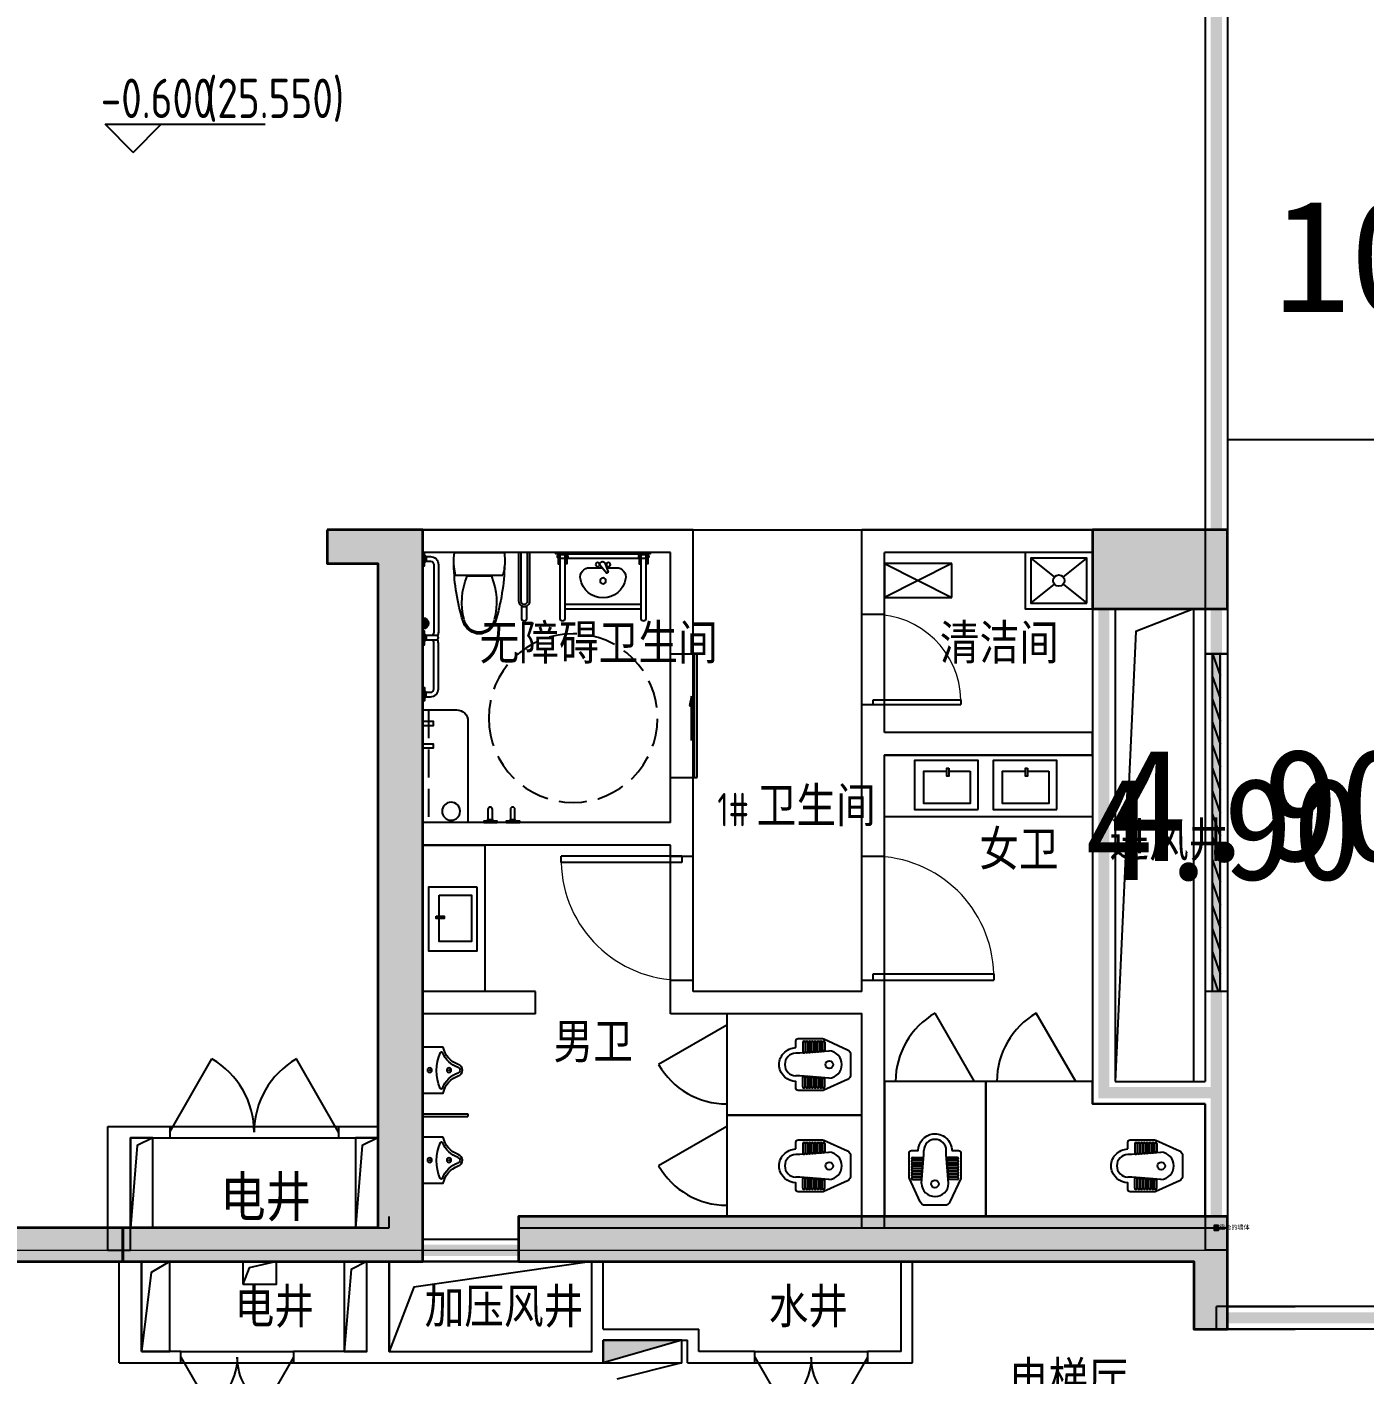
# Model space of a CAD drawing. Extents: x 513700 to 513844, y -232466 to -232398.
# Drawn here: x 513803 to 513814.88, y -232430.69 to -232418.73 of the extents above; entities that cross this region are included whole.
import ezdxf

# ---------------------------------------------------------------- set-up
doc = ezdxf.new("R2010")
doc.units = 0
doc.header["$LTSCALE"] = 1000
doc.linetypes.add('CACHE2', pattern=[0.1875, 0.125, -0.0625])
doc.linetypes.add('DASH', pattern=[0.35, 0.25, -0.1])
doc.layers.get('0').update_dxf_attribs({"color": 252})
for name, color, linetype in [('$0$A-HOLE-E', 252, 'Continuous'), ('$面积结果', 7, 'Continuous'), ('2#HXT-1F$0$A-ANNO-100-SYMB', 252, 'Continuous'), ('2#HXT-1F$0$A-ANNO-100-TXT', 252, 'Continuous'), ('2#HXT-1F$0$A-DOOR', 253, 'Continuous'), ('2#HXT-1F$0$A-FIRE-DOOR', 252, 'Continuous'), ('2#HXT-1F$0$A-HOLE-E', 253, 'Continuous'), ('2#HXT-1F$0$A-PATT-COLU', 253, 'Continuous'), ('2#HXT-1F$0$A-STAIR', 253, 'Continuous'), ('2#HXT-1F$0$A-STR-CONC-B', 253, 'Continuous'), ('2#HXT-1F$0$A-STR-CONC-C', 253, 'Continuous'), ('2#HXT-1F$0$A-WALL-S', 253, 'Continuous'), ('2#HXT-1F$0$A-WINDOW', 253, 'Continuous'), ('2#HXT-1F$0$AA-DOOR_FIRE_TEXT', 253, 'Continuous'), ('A-ANNO-100-DIM-E', 253, 'Continuous'), ('A-ANNO-100-TXT', 252, 'Continuous'), ('A-ANNO-20-TXT', 252, 'Continuous'), ('A-DOOR', 252, 'Continuous'), ('A-FIRE-DOOR', 252, 'Continuous'), ('A-HOLE-E', 253, 'Continuous'), ('A-HOLE-H', 252, 'CACHE2'), ('A-PATT-COLU', 253, 'Continuous'), ('A-STR-CONC-B', 252, 'Continuous'), ('A-STR-CONC-C', 253, 'Continuous'), ('A-TECH-SANT', 253, 'Continuous'), ('A-WALL-S', 252, 'Continuous'), ('A-WINDOW', 253, 'Continuous'), ('AA-STAIR', 252, 'Continuous'), ('HOLE-FLOOR', 252, 'Continuous'), ('LVTRY', 253, 'Continuous'), ('PROMPT', 252, 'Continuous'), ('PUB_HATCH', 252, 'Continuous'), ('洁具', 253, 'Continuous'), ('降板', 253, 'Continuous')]:
    doc.layers.add(name, color=color, linetype=linetype)
for name, color, linetype, lineweight in [('S-COLU', 252, 'Continuous', 35), ('S-COLU-HATC', 252, 'Continuous', 25), ('S-WALL', 252, 'Continuous', 35), ('S-WALL-HATC', 252, 'Continuous', 25), ('面积-不计容-地下室-1', 4, 'Continuous', 0), ('面积-计容-住宅-1', 1, 'Continuous', 0), ('面积-计容-餐饮便利店-1', 3, 'Continuous', 0)]:
    doc.layers.add(name, color=color, linetype=linetype, lineweight=lineweight)
doc.styles.add('2#HXT-1F$0$STANDARD', font='GBENOR', dxfattribs={"bigfont": 'GBCBIG'})
doc.styles.add('_TCH_SPACE', font='TSSDENG.shx', dxfattribs={"width": 0.8, "height": 5, "bigfont": 'hztxt.shx'})
doc.styles.add('dw', font='simhei.ttf')
doc.styles.add('TYDG_02', font='TSSDENG.shx', dxfattribs={"width": 0.8, "bigfont": 'hztxt.shx'})

# ---------------------------------------------------------------- blocks, each defined once
blk = doc.blocks.new('2新72A$C0EC5048D')
at = {"layer": 'S-COLU-HATC'}
blk.add_hatch(color=256, dxfattribs=at).paths.add_polyline_path([(-9100, 17500), (-10300, 17500), (-10300, 16800), (-9100, 16800)])
at = {"layer": 'S-WALL-HATC'}
for points in [[(-17100, 17500), (-17100, 17200), (-16650, 17200), (-16650, 11300), (-18918, 11300), (-18918, 11000), (-16250, 11000), (-16250, 17500), (-16989, 17500)], [(-9300, 10400), (-9100, 10400), (-9100, 11400), (-15400, 11400), (-15400, 11000), (-9400, 11000), (-9400, 10400)], [(-18918, 11000), (-18918, 11300), (-24300, 11300), (-24300, 11000), (-22500, 11000), (-22500, 10500), (-22200, 10500), (-22200, 11000), (-19900, 11000)]]:
    blk.add_hatch(color=256, dxfattribs=at).paths.add_polyline_path(points)
at = {"layer": 'S-COLU', "elevation": 0}
blk.add_lwpolyline([(-9100, 17500), (-10300, 17500), (-10300, 16800), (-9100, 16800)], close=True, dxfattribs=at)
at = {"layer": 'S-WALL', "elevation": 0}
for points in [[(-17100, 17500), (-17100, 17200), (-16650, 17200), (-16650, 11300), (-18918, 11300), (-18918, 11000), (-16250, 11000), (-16250, 17500), (-16989, 17500)], [(-9300, 10400), (-9100, 10400), (-9100, 11400), (-15400, 11400), (-15400, 11000), (-9400, 11000), (-9400, 10400)], [(-18918, 11000), (-18918, 11300), (-24300, 11300), (-24300, 11000), (-22500, 11000), (-22500, 10500), (-22200, 10500), (-22200, 11000), (-19900, 11000)]]:
    blk.add_lwpolyline(points, close=True, dxfattribs=at)
blk = doc.blocks.new('2新282#HXT-1F$0$$TWTSYS$00000508')
for p, q in [((-0.5, 0.5), (0.324, 1.224)), ((-0.5, 0.5), (-0.5, -0.5)), ((-0.5, -0.5), (0.5, 0.5)), ((0.5, 0.5), (-0.5, 0.5)), ((0.5, -0.5), (0.5, 0.5)), ((-0.5, -0.5), (0.5, -0.5))]:
    blk.add_line(p, q)
blk.add_solid([(0.5, -0.5), (0.5, 0.5), (-0.5, -0.5)])
blk = doc.blocks.new('2新292#HXT-1F$0$$WINLIB2D$00000039')
at = {"color": 0}
for points in [[(-0.5, 0.5), (-0.5, -0.5)], [(0.5, 0.5), (-0.5, 0.5)], [(0.5, -0.5), (0.5, 0.5)], [(-0.5, 0.167), (0.5, 0.167)], [(-0.452, -0.167), (-0.5, 0.084)], [(-0.384, -0.167), (-0.448, 0.167)], [(-0.316, -0.167), (-0.38, 0.167)], [(-0.248, -0.167), (-0.312, 0.167)], [(-0.18, -0.167), (-0.244, 0.167)], [(-0.112, -0.167), (-0.176, 0.167)], [(-0.044, -0.167), (-0.108, 0.167)], [(0.024, -0.167), (-0.04, 0.167)], [(0.092, -0.167), (0.028, 0.167)], [(0.16, -0.167), (0.096, 0.167)], [(0.228, -0.167), (0.164, 0.167)], [(0.296, -0.167), (0.232, 0.167)], [(0.364, -0.167), (0.3, 0.167)], [(0.432, -0.167), (0.368, 0.167)], [(0.5, -0.167), (0.436, 0.167)], [(-0.5, -0.167), (0.5, -0.167)], [(0.5, -0.5), (-0.5, -0.5)]]:
    blk.add_lwpolyline(points, dxfattribs=at)
blk = doc.blocks.new('2新154_FZH')
blk.add_lwpolyline([(-0.5, -0.5), (0.5, -0.5), (0.5, 0.5), (-0.5, 0.5)], close=True)
at = {"layer": 'PUB_HATCH'}
blk.add_solid([(-0.5, -0.5), (0.5, -0.5), (-0.5, 0.5), (0.5, 0.5)], dxfattribs=at)
blk = doc.blocks.new('2新252#HXT-1F$0$$DORLIB2D$00000127')
at = {"color": 0}
for points in [[(-0.533, 0.795), (-0.533, 0.69)], [(-0.033, 0.795), (-0.533, 0.795)], [(-0.033, 0.795), (-0.033, 0.69)], [(0.533, 0.795), (0.033, 0.795)], [(0.033, 0.795), (0.033, 0.69)], [(0.533, 0.795), (0.533, 0.69)], [(-0.033, 0.69), (-0.533, 0.69)], [(0.533, 0.69), (0.033, 0.69)], [(0.5, 0.5), (-0.5, 0.5)]]:
    blk.add_lwpolyline(points, dxfattribs=at)
blk = doc.blocks.new('2新262#HXT-1F$0$$DorLib2D$00000001')
for p, q in [((0.45, 0.975), (0.5, 0.975)), ((0.45, 0), (0.45, 0.975)), ((0.5, 0), (0.5, 0.975)), ((0.5, 0), (0.45, 0))]:
    blk.add_line(p, q)
at = {"lineweight": 13}
blk.add_arc((0.475, 0), 0.975, 91.4693, 180, dxfattribs=at)
blk = doc.blocks.new('2新272#HXT-1F$0$$DorLib2D$00000231')
at = {"color": 0}
for p, q in [((-0.5, 0), (-0.25, 0.433)), ((0.5, 0), (0.25, 0.433))]:
    blk.add_line(p, q, dxfattribs=at)
for centre, start, end in [((-0.5, 0), 0, 60), ((0.5, 0), 120, 180)]:
    blk.add_arc(centre, 0.5, start, end, dxfattribs=at)
blk = doc.blocks.new('2新242#HXT-1F')
at = {"layer": '2#HXT-1F$0$A-PATT-COLU'}
for points in [[(-52312, -20598), (-52012, -20898), (-52012, -20498), (-52312, -20498)], [(-59162, -20898), (-58262, -20898), (-58112, -20798), (-58112, -20598), (-59162, -20598)], [(-58112, -20798), (-57962, -20898), (-54612, -20898), (-54612, -20598), (-58112, -20598)], [(-54612, -20598), (-54612, -20898), (-52412, -20898), (-52412, -20598)], [(-52412, -20598), (-52412, -20898), (-52012, -20898), (-52312, -20598)], [(-51162, -20898), (-50412, -20898), (-50412, -20598), (-51162, -20598)], [(-50412, -20598), (-50412, -20898), (-47662, -20898), (-47662, -20598)], [(-47662, -20598), (-47662, -20898), (-45162, -20898), (-44862, -20598)], [(-45162, -21398), (-44862, -21398), (-44862, -20598), (-45162, -20898)], [(-57962, -21398), (-57962, -20898), (-58112, -20798), (-58262, -20898), (-58262, -21398)], [(-44862, -21498), (-44862, -21398), (-45162, -21398), (-45162, -21498)], [(-58262, -23198), (-57962, -23198), (-57962, -23098), (-58262, -23098)], [(-55862, -23098), (-55662, -23298), (-55562, -23298), (-55562, -23098)], [(-55862, -24598), (-55662, -24598), (-55662, -23298), (-55862, -23098)], [(-54462, -23298), (-54362, -23298), (-54362, -23098), (-54462, -23098)], [(-54362, -23098), (-54362, -23298), (-49962, -23298), (-49962, -23098)], [(-49962, -23098), (-49962, -23298), (-49562, -23298), (-49562, -23098)], [(-48462, -23298), (-48362, -23298), (-48162, -23098), (-48462, -23098)], [(-48362, -23498), (-48162, -23498), (-48162, -23098), (-48362, -23298)], [(-45062, -23498), (-44812, -23498), (-44812, -23098), (-45062, -23098)], [(-58262, -24498), (-57962, -24498), (-57962, -23198), (-58262, -23198)], [(-48362, -24598), (-48162, -24598), (-48162, -23498), (-48362, -23498)], [(-45062, -25798), (-44812, -25998), (-44812, -23498), (-45062, -23498)], [(-58262, -25498), (-57962, -25498), (-57962, -24498), (-58262, -24498)], [(-55795, -25598), (-55662, -25598), (-55662, -24598), (-55862, -24598), (-55862, -25498)], [(-48362, -24598), (-48362, -25023), (-48162, -25023), (-48162, -24598)], [(-48162, -25798), (-48162, -25423), (-48362, -25423), (-48362, -25998)], [(-57762, -25498), (-57762, -25698), (-55862, -25698), (-55795, -25598), (-55862, -25498)], [(-55662, -25998), (-55662, -25598), (-55795, -25598), (-55862, -25698), (-55862, -25998)], [(-54462, -25998), (-54362, -25998), (-54362, -25798), (-54462, -25798)], [(-54362, -25798), (-54362, -25998), (-49562, -25998), (-49562, -25798)], [(-48162, -25798), (-48362, -25998), (-47362, -25998), (-47362, -25798)], [(-47362, -25798), (-47362, -25998), (-44812, -25998), (-45062, -25798)]]:
    blk.add_hatch(color=256, dxfattribs=at).paths.add_polyline_path(points)
at = {"layer": '2#HXT-1F$0$A-ANNO-100-SYMB'}
for points in [[(-53832, -23898, 0, 0, 0), (-51882, -23898, 0, 80, 0), (-52182, -23898, 0, 0, 0)], [(-54352, -25198, 0, 0, 0), (-52142, -25198, 0, 80, 0), (-52442, -25198, 0, 0, 0)], [(-49932, -25198, 0, 0, 0), (-51882, -25198, 0, 80, 0), (-51582, -25198, 0, 0, 0)]]:
    blk.add_lwpolyline(points, format="xyseb", dxfattribs=at)
at = {"layer": '2#HXT-1F$0$A-FIRE-DOOR'}
for p, q in [((-54162, -21698), (-53162, -21698)), ((-49062, -21698), (-48062, -21698)), ((-54162, -21798), (-53162, -21798)), ((-49062, -21798), (-48062, -21798))]:
    blk.add_line(p, q, dxfattribs=at)
at = {"layer": '2#HXT-1F$0$A-HOLE-E'}
for points in [[(-54512, -21698), (-54262, -21698), (-54262, -20898), (-54512, -20898)], [(-53612, -21098), (-53312, -21098), (-53312, -20898), (-53612, -20898)], [(-52712, -21698), (-52512, -21698), (-52512, -20898), (-52712, -20898)], [(-50512, -20898), (-52312, -20898), (-52312, -21698), (-50512, -21698)], [(-47462, -23598), (-48162, -23598), (-48162, -24598), (-47462, -24598)], [(-47462, -24798), (-48162, -24798), (-48162, -25798), (-47462, -25798)]]:
    blk.add_lwpolyline(points, close=True, dxfattribs=at)
for points in [[(-54262, -20898), (-54427, -20995), (-54512, -21698)], [(-53312, -20898), (-53556, -20953), (-53612, -21098)], [(-52512, -20898), (-52651, -20968), (-52712, -21698)], [(-50512, -20898), (-52092, -21127), (-52312, -21698)], [(-47462, -23598), (-47984, -23789), (-48162, -24598)], [(-47462, -24798), (-47984, -24989), (-48162, -25798)]]:
    blk.add_lwpolyline(points, dxfattribs=at)
at = {"layer": '2#HXT-1F$0$A-STAIR'}
for p, q in [((-53702, -23298), (-52098, -23298)), ((-53702, -23298), (-53702, -24438)), ((-53442, -23298), (-53442, -24438)), ((-53182, -23298), (-53182, -24438)), ((-52922, -23298), (-52922, -24438)), ((-52662, -23298), (-52662, -24438)), ((-52402, -23298), (-52402, -24438)), ((-52142, -23298), (-52142, -24438)), ((-51797, -23820), (-52098, -23298)), ((-57712, -24973), (-57712, -23473)), ((-57712, -23473), (-56112, -23473)), ((-57712, -24973), (-56112, -23473)), ((-57712, -23473), (-56112, -24973)), ((-56112, -23473), (-56112, -24973)), ((-51882, -23673), (-51882, -24438)), ((-51847, -23993), (-51675, -23787)), ((-51675, -23787), (-51797, -23820)), ((-46962, -25273), (-46962, -23773)), ((-46962, -23773), (-45362, -23773)), ((-46962, -25273), (-45362, -23773)), ((-46962, -23773), (-45362, -25273)), ((-45362, -23773), (-45362, -25273)), ((-51717, -23958), (-51847, -23993)), ((-51406, -24498), (-51717, -23958)), ((-51622, -24123), (-51622, -24438)), ((-53702, -24438), (-53702, -24498)), ((-53702, -24438), (-51440, -24438)), ((-53702, -24438), (-53702, -24498)), ((-53702, -24498), (-51406, -24498)), ((-53702, -24498), (-51406, -24498)), ((-52416, -24598), (-54222, -24598)), ((-54222, -24658), (-54222, -24598)), ((-52416, -24598), (-54222, -24598)), ((-54222, -24658), (-54222, -24598)), ((-52097, -25151), (-52416, -24598)), ((-50062, -24598), (-52301, -24598)), ((-51997, -25124), (-52301, -24598)), ((-50062, -24598), (-52301, -24598)), ((-50062, -24658), (-50062, -24598)), ((-50062, -24658), (-50062, -24598)), ((-54222, -25798), (-54222, -24658)), ((-52382, -24658), (-54222, -24658)), ((-53962, -25798), (-53962, -24658)), ((-53702, -25798), (-53702, -24658)), ((-53442, -25798), (-53442, -24658)), ((-53182, -25798), (-53182, -24658)), ((-52922, -25798), (-52922, -24658)), ((-52662, -25798), (-52662, -24658)), ((-52402, -25798), (-52402, -24658)), ((-50062, -24658), (-52266, -24658)), ((-52142, -24873), (-52142, -24658)), ((-51882, -25323), (-51882, -24658)), ((-51622, -25773), (-51622, -24658)), ((-51362, -25798), (-51362, -24658)), ((-51102, -25798), (-51102, -24658)), ((-50842, -25798), (-50842, -24658)), ((-50582, -25798), (-50582, -24658)), ((-50322, -25798), (-50322, -24658)), ((-50062, -25798), (-50062, -24658)), ((-56112, -24973), (-57712, -24973)), ((-52142, -25798), (-52142, -25073)), ((-51917, -25102), (-52097, -25151)), ((-52089, -25308), (-51917, -25102)), ((-57437, -25323), (-57437, -25148)), ((-57437, -25148), (-56387, -25148)), ((-56387, -25148), (-56387, -25323)), ((-56387, -25323), (-57437, -25323)), ((-51917, -25262), (-52089, -25308)), ((-51723, -25798), (-52017, -25289)), ((-51608, -25798), (-51917, -25262)), ((-45362, -25273), (-46962, -25273)), ((-46712, -25623), (-46712, -25448)), ((-46712, -25448), (-45612, -25448)), ((-45612, -25448), (-45612, -25623)), ((-51882, -25798), (-51882, -25523)), ((-45612, -25623), (-46712, -25623)), ((-51723, -25798), (-54222, -25798)), ((-50062, -25798), (-51608, -25798))]:
    blk.add_line(p, q, dxfattribs=at)
at = {"layer": '2#HXT-1F$0$A-STR-CONC-B'}
for p, q in [((-52312, -20598), (-52312, -20498)), ((-52012, -20898), (-52012, -20498)), ((-59162, -20598), (-58112, -20598)), ((-59162, -20598), (-59162, -20898)), ((-58112, -20598), (-54612, -20598)), ((-54612, -20598), (-52412, -20598)), ((-52412, -20598), (-52312, -20598)), ((-51162, -20598), (-50412, -20598)), ((-51162, -20598), (-51162, -20898)), ((-50412, -20598), (-47662, -20598)), ((-47662, -20598), (-44862, -20598)), ((-44862, -21398), (-44862, -20598)), ((-59162, -20898), (-58262, -20898)), ((-58262, -21398), (-58262, -20898)), ((-57962, -21398), (-57962, -20898)), ((-57962, -20898), (-54612, -20898)), ((-54612, -20898), (-52412, -20898)), ((-52412, -20898), (-52012, -20898)), ((-51162, -20898), (-50412, -20898)), ((-50412, -20898), (-47662, -20898)), ((-47662, -20898), (-45162, -20898)), ((-45162, -21398), (-45162, -20898)), ((-58262, -21398), (-57962, -21398)), ((-45162, -21498), (-45162, -21398)), ((-44862, -21498), (-44862, -21398)), ((-45162, -21498), (-44862, -21498)), ((-58262, -23198), (-58262, -23098)), ((-58262, -23098), (-57962, -23098)), ((-57962, -23198), (-57962, -23098)), ((-55862, -23098), (-55562, -23098)), ((-55862, -24598), (-55862, -23098)), ((-55562, -23098), (-55562, -23298)), ((-54462, -23098), (-54362, -23098)), ((-54462, -23098), (-54462, -23298)), ((-54362, -23098), (-49962, -23098)), ((-49962, -23098), (-49562, -23098)), ((-49562, -23098), (-49562, -23298)), ((-48462, -23098), (-48162, -23098)), ((-48462, -23098), (-48462, -23298)), ((-48162, -23498), (-48162, -23098)), ((-45062, -23498), (-45062, -23098)), ((-45062, -23098), (-44812, -23098)), ((-44812, -23498), (-44812, -23098)), ((-58262, -24498), (-58262, -23198)), ((-57962, -24498), (-57962, -23198)), ((-55662, -23298), (-55562, -23298)), ((-55662, -24598), (-55662, -23298)), ((-54462, -23298), (-54362, -23298)), ((-54362, -23298), (-49962, -23298)), ((-49962, -23298), (-49562, -23298)), ((-48462, -23298), (-48362, -23298)), ((-48362, -23498), (-48362, -23298)), ((-48362, -24598), (-48362, -23498)), ((-48162, -24598), (-48162, -23498)), ((-45062, -25798), (-45062, -23498)), ((-44812, -25998), (-44812, -23498)), ((-58262, -25498), (-58262, -24498)), ((-57962, -25498), (-57962, -24498)), ((-55862, -25498), (-55862, -24598)), ((-55662, -25598), (-55662, -24598)), ((-48362, -24598), (-48362, -25023)), ((-48162, -25023), (-48162, -24598)), ((-48362, -25023), (-48162, -25023)), ((-48162, -25423), (-48362, -25423)), ((-48362, -25423), (-48362, -25998)), ((-48162, -25798), (-48162, -25423)), ((-57762, -25498), (-55862, -25498)), ((-55662, -25998), (-55662, -25598)), ((-57762, -25698), (-55862, -25698)), ((-55862, -25998), (-55862, -25698)), ((-54462, -25798), (-54362, -25798)), ((-54462, -25798), (-54462, -25998)), ((-54362, -25798), (-49562, -25798)), ((-49562, -25798), (-49562, -25998)), ((-48162, -25798), (-47362, -25798)), ((-47362, -25798), (-45062, -25798)), ((-55862, -25998), (-55662, -25998)), ((-54462, -25998), (-54362, -25998)), ((-54362, -25998), (-49562, -25998)), ((-48362, -25998), (-47362, -25998)), ((-47362, -25998), (-44812, -25998))]:
    blk.add_line(p, q, dxfattribs=at)
at = {"layer": '2#HXT-1F$0$A-WALL-S'}
for p, q in [((-52012, -20698), (-51162, -20698)), ((-54712, -21798), (-54712, -20898)), ((-54512, -21698), (-54512, -20898)), ((-52512, -21698), (-52512, -20898)), ((-52312, -21698), (-52312, -20898)), ((-52012, -20898), (-51162, -20898)), ((-50512, -21498), (-50512, -20898)), ((-50412, -21498), (-50412, -20898)), ((-47762, -21698), (-47762, -20898)), ((-47662, -21798), (-47662, -20898)), ((-44862, -21298), (-44262, -21298)), ((-50512, -21698), (-50512, -21498)), ((-50412, -21498), (-49562, -21498)), ((-49562, -21698), (-49562, -21498)), ((-44862, -21498), (-44262, -21498)), ((-50412, -21798), (-50412, -21598)), ((-50412, -21598), (-49662, -21598)), ((-49662, -21798), (-49662, -21598)), ((-54162, -21698), (-54512, -21698)), ((-54162, -21798), (-54162, -21698)), ((-52512, -21698), (-53162, -21698)), ((-53162, -21698), (-53162, -21798)), ((-52312, -21698), (-50512, -21698)), ((-49062, -21698), (-49562, -21698)), ((-49062, -21798), (-49062, -21698)), ((-47762, -21698), (-48062, -21698)), ((-48062, -21698), (-48062, -21798)), ((-54712, -21798), (-54162, -21798)), ((-53162, -21798), (-52412, -21798)), ((-52412, -21798), (-50412, -21798)), ((-49662, -21798), (-49062, -21798)), ((-48062, -21798), (-47662, -21798)), ((-57462, -23098), (-57962, -23098)), ((-57462, -23298), (-57462, -23098)), ((-55862, -23098), (-56362, -23098)), ((-56362, -23098), (-56362, -23298)), ((-57962, -23298), (-57462, -23298)), ((-56362, -23298), (-55862, -23298)), ((-54362, -23298), (-54462, -23298)), ((-50062, -24498), (-50062, -23298)), ((-49862, -24498), (-49862, -23298)), ((-48162, -23398), (-47362, -23398)), ((-46712, -23398), (-47362, -23398)), ((-46712, -23598), (-46712, -23398)), ((-45062, -23398), (-45612, -23398)), ((-45612, -23398), (-45612, -23598)), ((-48162, -23598), (-47462, -23598)), ((-47462, -25798), (-47462, -23598)), ((-47262, -25798), (-47262, -23598)), ((-47262, -23598), (-46712, -23598)), ((-45612, -23598), (-45062, -23598)), ((-59162, -24398), (-58262, -24398)), ((-54362, -24398), (-54462, -24398)), ((-54462, -24398), (-54462, -24498)), ((-54362, -24498), (-54362, -24398)), ((-55662, -24498), (-54462, -24498)), ((-54362, -24498), (-50062, -24498)), ((-49562, -24498), (-49862, -24498)), ((-49562, -24598), (-49562, -24498)), ((-48362, -24498), (-48462, -24498)), ((-48462, -24498), (-48462, -24598)), ((-59162, -24598), (-58262, -24598)), ((-55662, -24598), (-54362, -24598)), ((-54362, -24598), (-49962, -24598)), ((-49962, -24598), (-49562, -24598)), ((-48462, -24598), (-48362, -24598)), ((-57762, -25798), (-56312, -25798)), ((-56312, -25798), (-55862, -25798)), ((-49562, -25798), (-48362, -25798)), ((-48362, -25798), (-48362, -25998)), ((-44812, -25798), (-44262, -25798)), ((-57762, -25998), (-56412, -25998)), ((-56412, -26741), (-56412, -25998)), ((-56212, -26741), (-56212, -25998)), ((-56212, -25998), (-55862, -25998)), ((-54462, -26741), (-54462, -25998)), ((-54262, -26741), (-54262, -25998)), ((-49562, -25998), (-48362, -25998)), ((-44812, -25998), (-44262, -25998))]:
    blk.add_line(p, q, dxfattribs=at)
at = {"layer": '2#HXT-1F$0$A-DOOR', "xscale": 1100, "yscale": 200, "zscale": 200, "rotation": 180}
blk.add_blockref('2新252#HXT-1F$0$$DORLIB2D$00000127', (-56912, -23198), dxfattribs=at)
at = {"layer": '2#HXT-1F$0$A-DOOR', "xscale": 1100, "yscale": -200, "zscale": 200}
blk.add_blockref('2新252#HXT-1F$0$$DORLIB2D$00000127', (-46162, -23498), dxfattribs=at)
at = {"layer": '2#HXT-1F$0$A-FIRE-DOOR', "zscale": 100}
for name, p, xscale, yscale in [('2新272#HXT-1F$0$$DorLib2D$00000231', (-53662, -21748), 1000, -1000), ('2新272#HXT-1F$0$$DorLib2D$00000231', (-48562, -21748), 1000, -1000), ('2新262#HXT-1F$0$$DorLib2D$00000001', (-49012, -24548), 1100, 1100)]:
    blk.add_blockref(name, p, dxfattribs=dict(at, xscale=xscale, yscale=yscale))
at = {"layer": '2#HXT-1F$0$A-FIRE-DOOR', "xscale": -1100, "yscale": 1100, "zscale": 100, "rotation": 90}
blk.add_blockref('2新262#HXT-1F$0$$DorLib2D$00000001', (-54412, -23848), dxfattribs=at)
at = {"layer": '2#HXT-1F$0$A-STR-CONC-C', "xscale": 499.9999999996726, "yscale": 499.9999999996726, "zscale": 499.9999999996726, "rotation": 1.62584e-11}
blk.add_blockref('2新154_FZH', (-58012, -25748), dxfattribs=at)
at = {"layer": '2#HXT-1F$0$A-WINDOW', "xscale": 400, "yscale": 200, "zscale": 200, "rotation": 90}
blk.add_blockref('2新292#HXT-1F$0$$WINLIB2D$00000039', (-48262, -25223), dxfattribs=at)
at = {"layer": '2#HXT-1F$0$AA-DOOR_FIRE_TEXT', "xscale": 700.0000000000001, "yscale": 200.0000000000001, "zscale": 700.0000000000001, "rotation": 180}
blk.add_blockref('2新282#HXT-1F$0$$TWTSYS$00000508', (-50062, -21698), dxfattribs=at)
at = {"layer": '2#HXT-1F$0$A-ANNO-100-TXT', "color": 7, "style": '2#HXT-1F$0$STANDARD'}
for s, p in [('上', (-54111, -24073)), ('上', (-49862, -25373)), ('下', (-54612, -25373))]:
    blk.add_text(s, height=338, dxfattribs=at).set_placement(p)
blk = doc.blocks.new('2新15$lvtry$00000224')
at = {"color": 0}
blk.add_lwpolyline([(-205, -181), (-205, 0), (205, 0), (205, -181, 0.268068), (51, -313, -0.317765), (0, -350, -0.317765), (-51, -313, 0.268068)], format="xyb", close=True, dxfattribs=at)
for centre in [(0, -60), (0, -232)]:
    blk.add_circle(centre, 20, dxfattribs=at)
for centre, radius, start, end in [((-152, -165), 10, 114.1084, 248.1394), ((5, -516), 395, 66.6675, 114.1084), ((-243, -391), 233, 19.2639, 68.1394), ((243, -391), 233, 110.4941, 160.7361), ((158, -163), 10, 290.4941, 66.6675), ((0, -306), 24, 199.2639, 269.4998), ((0, -306), 24, 270.5002, 340.7361)]:
    blk.add_arc(centre, radius, start, end, dxfattribs=at)
for p in [(0, -60), (0, -232)]:
    blk.add_point(p, dxfattribs=at)
blk = doc.blocks.new('2新19001$plan$00000404')
for p, q in [((-28, 17), (-13, 32)), ((-13, -38), (-28, -23))]:
    blk.add_line(p, q)
blk.add_lwpolyline([(-137, -3), (-137, -3, 0.414214), (-117, -23), (-28, -23), (-28, 17), (-117, 17, 0.414214)], format="xyb", close=True)
blk.add_lwpolyline([(0, 60), (-13, 60), (-13, -60), (0, -60)], close=True)
blk = doc.blocks.new('2新20001A$C6B277EC2')
at = {"layer": 'LVTRY', "extrusion": (0, 0, -1), "zscale": -1, "rotation": 270}
for p in [(0, 0), (-200, 0)]:
    blk.add_blockref('2新19001$plan$00000404', p, dxfattribs=at)
blk = doc.blocks.new('2新16$plan$00000388')
for p, q in [((-202, -210), (-202, 210)), ((0, -221), (0, 221)), ((-212, 108), (-212, -108))]:
    blk.add_line(p, q)
blk.add_lwpolyline([(-202, -210), (-152, -221), (-102, -226), (-50, -226), (0, -221)])
for centre, radius, start, end in [((-562, -12), 164, 107.2477, 159.5476), ((-556, -23), 163, 104.7786, 136.8543), ((-71, -1597), 1823, 91.2224, 107.2477), ((-443, -448), 602, 67.3737, 104.7786), ((-76, -236), 463, 97.7399, 105.822), ((-76, -236), 463, 80.5377, 97.7399), ((-595, 0), 129, 159.5476, 200.4524), ((-580, 0), 129, 136.8543, 223.1457), ((-562, 12), 164, 200.4524, 252.7523), ((-556, 23), 163, 223.1457, 255.2214), ((-443, 448), 602, 255.2214, 292.6263), ((-71, 1597), 1823, 252.7523, 268.7776)]:
    blk.add_arc(centre, radius, start, end)
blk = doc.blocks.new('2新173无障碍卫生间')
at = {"layer": 'LVTRY'}
h = blk.add_hatch(color=256, dxfattribs=at)
h.dxf.hatch_style = 1
edge = h.paths.add_edge_path()
edge.add_line((1720, 0), (1820, 0))
edge.add_arc((1770, 0), 50, 0, 180)
for p, q in [((2381, 1980), (1810, 1980)), ((1810, 1940), (2381, 1940)), ((1900, 1260), (1900, 1940)), ((1940, 1260), (1940, 1940)), ((2381, 1940), (2381, 1980)), ((2381, 1940), (2381, 1980)), ((2381, 1260), (1810, 1260)), ((1810, 1220), (2381, 1220)), ((2381, 1220), (2381, 1260)), ((1924, 920), (1810, 920)), ((1810, 880), (1924, 880)), ((1623, 28), (1607, 13)), ((1678, 13), (1663, 28))]:
    blk.add_line(p, q, dxfattribs=at)
at = {"layer": 'LVTRY', "linetype": 'DASH'}
blk.add_line((1000, 50), (0, 50), dxfattribs=at)
at = {"layer": 'LVTRY'}
for points in [[(2297, 1985), (2387, 1985), (2387, 1999), (2297, 1999)], [(2297, 1936), (2387, 1936), (2387, 1922), (2297, 1922)], [(2387, 1215), (2387, 1985), (2347, 1985), (2347, 1215)], [(2357, 1999), (2370, 1999), (2370, 2006), (2357, 2006)], [(2357, 1922), (2370, 1922), (2370, 1914), (2357, 1914)], [(2400, 2020), (2387, 2020), (2387, 1900), (2400, 1900)], [(2297, 1264), (2387, 1264), (2387, 1278), (2297, 1278)], [(2297, 1215), (2387, 1215), (2387, 1201), (2297, 1201)], [(2357, 1278), (2370, 1278), (2370, 1286), (2357, 1286)], [(2357, 1201), (2370, 1201), (2370, 1194), (2357, 1194)], [(2400, 1300), (2387, 1300), (2387, 1180), (2400, 1180)], [(1200, 0), (1200, 13), (1080, 13), (1080, 0)], [(1580, 0), (1580, 13), (1700, 13), (1700, 0)], [(2280, 0), (2280, 13), (2400, 13), (2400, 0)]]:
    blk.add_lwpolyline(points, close=True, dxfattribs=at)
for points in [[(2264, 1632), (2264, 1718, 0.469287), (2164, 1801, 0.830802), (2164, 1399, 0.469287), (2264, 1482), (2264, 1594)], [(1117, 28), (1117, 66, -0.414213), (1189, 137), (1594, 137, -0.119966), (1627, 129)], [(2363, 28), (2363, 66, 0.414213), (2291, 137), (1691, 137, 0.119966), (1659, 129)], [(1157, 28), (1157, 66, -0.414211), (1189, 97), (1594, 97, -0.298815), (1623, 78)], [(2323, 28), (2323, 66, 0.414211), (2291, 97), (1691, 97, 0.298815), (1663, 78)]]:
    blk.add_lwpolyline(points, format="xyb", dxfattribs=at)
for points in [[(2308, 1615), (2225, 1646), (2217, 1632), (2285, 1576)], [(2316, 1592), (2310, 1580)], [(800, 0), (700, 0), (700, 90), (660, 90), (660, 0)], [(800, 0), (900, 0), (900, 90), (860, 90), (860, 0)], [(1102, 13), (1117, 28), (1157, 28), (1172, 13)], [(2378, 13), (2363, 28), (2323, 28), (2307, 13)]]:
    blk.add_lwpolyline(points, dxfattribs=at)
for points in [[(1969, 950), (2400, 950), (2400, 850), (1969, 850, -0.414214), (1919, 900), (1919, 900, -0.414214)], [(1969, 930), (2400, 930), (2400, 870), (1969, 870, -0.414214), (1939, 900, -0.414214)], [(0, 0), (1000, 0), (1000, 0), (1000, 300, 0.414214), (900, 400), (0, 400), (0, 0)], [(1643, 137), (1643, 137, -0.414214), (1663, 117), (1663, 28), (1623, 28), (1623, 117, -0.414214)], [(1720, 0), (1820, 0, 1)]]:
    blk.add_lwpolyline(points, format="xyb", close=True, dxfattribs=at)
at = {"layer": 'LVTRY', "linetype": 'DASH'}
blk.add_circle((928, 1334), 750, dxfattribs=at)
at = {"layer": 'LVTRY'}
for centre, radius in [((2148, 1600), 26), ((2292, 1648), 18), ((2292, 1552), 18)]:
    blk.add_circle(centre, radius, dxfattribs=at)
at = {"layer": 'LVTRY', "linetype": 'Continuous'}
blk.add_circle((100, 250), 80, dxfattribs=at)
at = {"layer": 'LVTRY'}
for centre, radius, start, end in [((1810, 1960), 20, 90.0005, 180.0006), ((1810, 1960), 20, 179.9999, 270), ((2296, 1589), 16.4, 230.5377, 330), ((2302, 1600), 16.4, 330, 69.4623), ((1810, 1240), 20, 90.0005, 180.0006), ((1810, 1240), 20, 179.9999, 270), ((1810, 900), 20, 90.0005, 180.0006), ((1810, 900), 20, 179.9999, 270)]:
    blk.add_arc(centre, radius, start, end, dxfattribs=at)
at = {"layer": 'LVTRY', "extrusion": (0, 0, -1), "xscale": -1, "zscale": -1, "rotation": 90.0000414692384}
blk.add_blockref('2新20001A$C6B277EC2', (0, 800), dxfattribs=at)
at = {"layer": 'LVTRY'}
blk.add_blockref('2新16$plan$00000388', (2400, 500), dxfattribs=at)
blk = doc.blocks.new('2新76A$C45EE6AFE')
at = {"layer": 'HOLE-FLOOR'}
blk.add_blockref('2新173无障碍卫生间', (-2400, -2200), dxfattribs=at)
blk = doc.blocks.new('2新18$plan$00003701')
for points in [[(-283, -433), (-283, 0), (283, 0), (283, -433), (-283, -433)], [(-212, -93), (-212, -382), (200, -382), (200, -93), (-4, -93)], [(-23, -93), (-212, -93)], [(-23, -66), (-23, -139), (-4, -139), (-4, -66), (-23, -66)]]:
    blk.add_lwpolyline(points)
blk = doc.blocks.new('2新17$plan$00002878')
at = {"layer": '洁具', "color": 0}
for p, q in [((-198, -230), (-127, -230)), ((-120, -192), (-100, -450)), ((120, -192), (100, -450)), ((198, -230), (127, -230)), ((-198, -250), (-127, -250)), ((-198, -255), (-125, -255)), ((-198, -275), (-125, -275)), ((-198, -280), (-123, -280)), ((-198, -300), (-123, -300)), ((-198, -305), (-121, -305)), ((-198, -325), (-121, -325)), ((-198, -330), (-119, -330)), ((-198, -350), (-119, -350)), ((-198, -355), (-117, -355)), ((198, -355), (117, -355)), ((198, -330), (119, -330)), ((198, -350), (119, -350)), ((198, -305), (121, -305)), ((198, -325), (121, -325)), ((198, -280), (123, -280)), ((198, -300), (123, -300)), ((198, -255), (125, -255)), ((198, -275), (125, -275)), ((198, -250), (127, -250)), ((-198, -375), (-117, -375)), ((-198, -380), (-115, -380)), ((-198, -400), (-115, -400)), ((-198, -405), (-113, -405)), ((-198, -425), (-113, -425)), ((-100, -450), (-100, -486)), ((100, -450), (100, -486)), ((198, -405), (113, -405)), ((198, -425), (113, -425)), ((198, -380), (115, -380)), ((198, -400), (115, -400)), ((198, -375), (117, -375))]:
    blk.add_line(p, q, dxfattribs=at)
at = {"layer": '洁具'}
blk.add_lwpolyline([(-150, -486), (-210, -486, -0.414214), (-230, -466), (-230, -247, -0.108031), (-228, -239), (-132, -29, -0.293069), (-87, 0), (87, 0, -0.293069), (132, -29), (228, -239, -0.108031), (230, -247), (230, -466, -0.414214), (210, -486), (150, -486, -0.370477), (18, -634, -0.440428)], format="xyb", close=True, dxfattribs=at)
at = {"layer": '洁具', "color": 0}
blk.add_circle((1, -190), 33.9, dxfattribs=at)
for centre, radius, start, end in [((-1, -198), 120, 89.7121, 177.2241), ((1, -198), 120, 2.7759, 90.2879), ((-198, -240), 10, 90, 270), ((-127, -240), 10, 270, 90), ((127, -240), 10, 90, 270), ((198, -240), 10, 270, 90), ((-198, -265), 10, 90, 270), ((-198, -290), 10, 90, 270), ((-198, -315), 10, 90, 270), ((-198, -340), 10, 90, 270), ((-198, -365), 10, 90, 270), ((-125, -265), 10, 270, 90), ((-123, -290), 10, 270, 90), ((-121, -315), 10, 270, 90), ((-119, -340), 10, 270, 90), ((-117, -365), 10, 270, 90), ((117, -365), 10, 90, 270), ((119, -340), 10, 90, 270), ((121, -315), 10, 90, 270), ((123, -290), 10, 90, 270), ((125, -265), 10, 90, 270), ((198, -265), 10, 270, 90), ((198, -290), 10, 270, 90), ((198, -315), 10, 270, 90), ((198, -340), 10, 270, 90), ((198, -365), 10, 270, 90), ((-198, -390), 10, 90, 270), ((-198, -415), 10, 90, 270), ((-115, -390), 10, 270, 90), ((-113, -415), 10, 270, 90), ((113, -415), 10, 90, 270), ((115, -390), 10, 90, 270), ((198, -390), 10, 270, 90), ((198, -415), 10, 270, 90), ((0, -485), 100, 180.775, 359.225)]:
    blk.add_arc(centre, radius, start, end, dxfattribs=at)
blk = doc.blocks.new('2新08$DorLib2D$00000228')
at = {"color": 0}
blk.add_line((0.5, 0), (0, 0.866), dxfattribs=at)
blk.add_arc((0.5, 0), 1, 120, 180, dxfattribs=at)
blk = doc.blocks.new('2新82A$C61515887')
at = {"layer": 'A-TECH-SANT'}
blk.add_lwpolyline([(-1200, 450), (-1200, -450), (0, -450), (0, 450)], close=True, dxfattribs=at)
at = {"layer": 'A-TECH-SANT', "xscale": -700, "yscale": -700, "zscale": 100, "rotation": 270}
blk.add_blockref('2新08$DorLib2D$00000228', (-1200, 0), dxfattribs=at)
at = {"layer": 'A-TECH-SANT', "rotation": 270}
blk.add_blockref('2新17$plan$00002878', (-100, 0), dxfattribs=at)
blk = doc.blocks.new('2新174酒店一层$0$$lvtry$00000012')
for p, q in [((-250, -50), (-39, -219)), ((39, -219), (250, -50)), ((-250, -450), (-39, -281)), ((39, -281), (250, -450))]:
    blk.add_line(p, q)
for points in [[(300, -500), (300, 0), (-300, 0), (-300, -500)], [(250, -450), (250, -50), (-250, -50), (-250, -450)]]:
    blk.add_lwpolyline(points, close=True)
blk.add_circle((0, -250), 50)
blk = doc.blocks.new('2新231F柱')
at = {"layer": 'A-PATT-COLU'}
for points in [[(-52862, -14698), (-52412, -14698), (-52012, -14398), (-52862, -14398)], [(-52412, -20598), (-52012, -20898), (-52012, -14398), (-52412, -14698)], [(-51162, -20898), (-45162, -20898), (-44862, -20498), (-51162, -20498)], [(-44862, -21498), (-44862, -20498), (-45162, -20898), (-45162, -21498)], [(-58112, -20798), (-57962, -20898), (-52012, -20898), (-52412, -20598), (-58112, -20598)]]:
    blk.add_hatch(color=256, dxfattribs=at).paths.add_polyline_path(points)
at = {"layer": 'A-STR-CONC-B'}
for p, q in [((-52862, -14398), (-52012, -14398)), ((-52862, -14398), (-52862, -14698)), ((-52012, -20898), (-52012, -14398)), ((-52862, -14698), (-52412, -14698)), ((-52412, -20598), (-52412, -14698)), ((-51162, -20498), (-44862, -20498)), ((-51162, -20498), (-51162, -20898)), ((-44862, -21498), (-44862, -20498)), ((-58112, -20598), (-52412, -20598)), ((-57962, -20898), (-52012, -20898)), ((-51162, -20898), (-45162, -20898)), ((-45162, -21498), (-45162, -20898)), ((-45162, -21498), (-44862, -21498))]:
    blk.add_line(p, q, dxfattribs=at)
at = {"layer": 'A-STR-CONC-C', "xscale": 700.00000000002, "yscale": 1199.999999999942, "zscale": 1199.999999999942, "rotation": 269.9999999999875}
blk.add_blockref('2新154_FZH', (-45462, -14748), dxfattribs=at)
blk = doc.blocks.new('2新84A$C7F1512ED')
at = {"layer": 'AA-STAIR', "ltscale": 10}
blk.add_lwpolyline([(0, -9300), (-5000, -9300)], dxfattribs=at)
blk = doc.blocks.new('2新09$DorLib2D$00000231')
at = {"color": 0}
for p, q in [((-0.5, 0), (-0.25, 0.433)), ((0.5, 0), (0.25, 0.433))]:
    blk.add_line(p, q, dxfattribs=at)
for centre, start, end in [((-0.5, 0), 0, 60), ((0.5, 0), 120, 180)]:
    blk.add_arc(centre, 0.5, start, end, dxfattribs=at)
blk = doc.blocks.new('2新14$WINLIB2D$00000039')
at = {"color": 0}
for points in [[(-0.5, 0.5), (-0.5, -0.5)], [(0.5, 0.5), (-0.5, 0.5)], [(0.5, -0.5), (0.5, 0.5)], [(-0.5, 0.1667), (0.5, 0.1667)], [(-0.3839, -0.1667), (-0.448, 0.1667)], [(-0.3159, -0.1667), (-0.38, 0.1667)], [(-0.2479, -0.1667), (-0.312, 0.1667)], [(-0.1799, -0.1667), (-0.244, 0.1667)], [(-0.1119, -0.1667), (-0.176, 0.1667)], [(-0.0439, -0.1667), (-0.108, 0.1667)], [(0.0241, -0.1667), (-0.04, 0.1667)], [(0.0921, -0.1667), (0.028, 0.1667)], [(0.16, -0.1667), (0.0959, 0.1667)], [(0.228, -0.1667), (0.1639, 0.1667)], [(0.296, -0.1667), (0.2319, 0.1667)], [(0.364, -0.1667), (0.2999, 0.1667)], [(0.432, -0.1667), (0.3679, 0.1667)], [(0.5, -0.1667), (0.4359, 0.1667)], [(-0.4519, -0.1667), (-0.5, 0.0836)], [(-0.5, -0.1667), (0.5, -0.1667)], [(0.5, -0.5), (-0.5, -0.5)]]:
    blk.add_lwpolyline(points, dxfattribs=at)
blk = doc.blocks.new('2新03$DorLib2D$00000001')
for p, q in [((0.45, 0.975), (0.5, 0.975)), ((0.45, 0), (0.45, 0.975)), ((0.5, 0), (0.5, 0.975)), ((0.5, 0), (0.45, 0))]:
    blk.add_line(p, q)
at = {"lineweight": 13}
blk.add_arc((0.475, 0), 0.975, 91.4693, 180, dxfattribs=at)
blk = doc.blocks.new('2新06$DorLib2D$00000129')
at = {"color": 0, "linetype": 'Continuous'}
for p, q in [((-0.5, 0.545), (-0.5, 0.687)), ((-0.5, 0.687), (0.5, 0.687)), ((0.5, 0.687), (0.5, 0.545)), ((0.5, 0.545), (-0.5, 0.545)), ((-0.5, 0.5), (-0.5, 0.545)), ((0.5, 0.5), (0.5, 0.545)), ((-0.2, 0.437), (0.158, 0.437)), ((0.08, 0.341), (0.08, 0.437)), ((0.158, 0.437), (0.08, 0.341))]:
    blk.add_line(p, q, dxfattribs=at)

msp = doc.modelspace()

# ---------------------------------------------------------------- linework, layer by layer
at = {"layer": '$0$A-HOLE-E', "color": 252}
for points in [[(513803.92, -232429.394), (513804.12, -232429.394), (513804.12, -232428.594), (513803.92, -232428.594)], [(513805.92, -232429.394), (513806.12, -232429.394), (513806.12, -232428.594), (513805.92, -232428.594)]]:
    msp.add_lwpolyline(points, close=True, dxfattribs=at)
for points in [[(513804.12, -232428.594), (513803.981, -232428.664), (513803.92, -232429.394)], [(513806.12, -232428.594), (513805.981, -232428.664), (513805.92, -232429.394)]]:
    msp.add_lwpolyline(points, dxfattribs=at)
at = {"color": 252}
msp.add_lwpolyline([(513806.52, -232423.194), (513812.47, -232423.194)], dxfattribs=at)
at = {"layer": 'A-ANNO-100-DIM-E', "color": 252}
for p, q in [((513803.945, -232419.84), (513803.695, -232419.59)), ((513803.695, -232419.59), (513805.118, -232419.59)), ((513803.945, -232419.84), (513804.195, -232419.59))]:
    msp.add_line(p, q, dxfattribs=at)
at = {"layer": 'A-DOOR', "color": 252}
for p, q in [((513810.42, -232424.744), (513810.42, -232423.944)), ((513810.62, -232424.744), (513810.62, -232423.944)), ((513808.72, -232425.394), (513808.72, -232424.294)), ((513808.92, -232425.394), (513808.92, -232424.294)), ((513808.72, -232427.194), (513808.72, -232426.094)), ((513808.92, -232427.194), (513808.92, -232426.094)), ((513810.42, -232427.194), (513810.42, -232426.094)), ((513810.62, -232427.194), (513810.62, -232426.094)), ((513807.52, -232427.494), (513807.52, -232427.294)), ((513808.72, -232427.494), (513808.72, -232427.294))]:
    msp.add_line(p, q, dxfattribs=at)
at = {"layer": 'A-FIRE-DOOR', "color": 252}
for p, q in [((513804.27, -232428.494), (513805.77, -232428.494)), ((513804.27, -232428.594), (513805.77, -232428.594))]:
    msp.add_line(p, q, dxfattribs=at)
at = {"layer": 'A-HOLE-E', "color": 252}
msp.add_lwpolyline([(513812.67, -232428.094), (513813.37, -232428.094), (513813.37, -232423.894), (513812.67, -232423.894)], close=True, dxfattribs=at)
msp.add_lwpolyline([(513813.37, -232423.894), (513812.855, -232424.096), (513812.67, -232428.094)], dxfattribs=at)
at = {"layer": 'A-HOLE-H', "color": 252}
msp.add_lwpolyline([(513810.62, -232423.494), (513810.62, -232423.794), (513811.22, -232423.794), (513811.22, -232423.494)], close=True, dxfattribs=at)
for points in [[(513811.22, -232423.494), (513810.62, -232423.794)], [(513810.62, -232423.494), (513811.22, -232423.794)]]:
    msp.add_lwpolyline(points, dxfattribs=at)
at = {"layer": 'A-TECH-SANT', "color": 252}
for points in [[(513812.47, -232425.744), (513810.62, -232425.744), (513810.62, -232425.194), (513812.47, -232425.194)], [(513807.07, -232425.994), (513807.07, -232427.294), (513806.52, -232427.294), (513806.52, -232425.994)], [(513813.47, -232428.294), (513812.47, -232428.294), (513812.47, -232428.094), (513811.52, -232428.094), (513811.52, -232429.294), (513813.47, -232429.294)]]:
    msp.add_lwpolyline(points, close=True, dxfattribs=at)
at = {"layer": 'A-WALL-S', "color": 252}
for p, q in [((513813.67, -232413.094), (513813.67, -232424.294)), ((513813.47, -232413.294), (513813.47, -232424.294)), ((513808.92, -232423.194), (513806.52, -232423.194)), ((513806.52, -232423.394), (513806.52, -232423.194)), ((513808.92, -232424.294), (513808.92, -232423.194)), ((513812.47, -232423.194), (513810.42, -232423.194)), ((513810.42, -232423.944), (513810.42, -232423.194)), ((513812.47, -232423.394), (513812.47, -232423.194)), ((513808.72, -232423.394), (513806.52, -232423.394)), ((513808.72, -232424.294), (513808.72, -232423.394)), ((513812.47, -232423.394), (513810.62, -232423.394)), ((513810.62, -232423.944), (513810.62, -232423.394)), ((513812.47, -232423.894), (513812.47, -232428.294)), ((513812.67, -232423.894), (513812.47, -232423.894)), ((513812.67, -232423.894), (513812.67, -232428.094)), ((513810.42, -232425.094), (513810.42, -232424.744)), ((513810.62, -232424.994), (513810.62, -232424.744)), ((513812.47, -232424.994), (513810.62, -232424.994)), ((513812.47, -232425.194), (513812.47, -232424.994)), ((513810.42, -232426.094), (513810.42, -232425.094)), ((513812.47, -232425.194), (513810.62, -232425.194)), ((513810.62, -232426.094), (513810.62, -232425.194)), ((513808.72, -232425.794), (513808.72, -232425.394)), ((513808.92, -232425.894), (513808.92, -232425.394)), ((513808.72, -232425.794), (513806.52, -232425.794)), ((513806.52, -232425.994), (513806.52, -232425.794)), ((513808.92, -232426.094), (513808.92, -232425.894)), ((513808.72, -232425.994), (513806.52, -232425.994)), ((513808.72, -232426.094), (513808.72, -232425.994)), ((513808.72, -232427.294), (513808.72, -232427.194)), ((513808.92, -232427.294), (513808.92, -232427.194)), ((513810.42, -232427.294), (513810.42, -232427.194)), ((513810.62, -232427.394), (513810.62, -232427.194)), ((513807.52, -232427.294), (513806.52, -232427.294)), ((513806.52, -232427.494), (513806.52, -232427.294)), ((513810.42, -232427.294), (513808.92, -232427.294)), ((513813.47, -232427.294), (513813.47, -232428.094)), ((513813.67, -232427.294), (513813.67, -232428.194)), ((513810.62, -232429.394), (513810.62, -232427.394)), ((513807.52, -232427.494), (513806.52, -232427.494)), ((513808.82, -232427.494), (513808.72, -232427.494)), ((513810.42, -232427.494), (513808.82, -232427.494)), ((513810.42, -232429.394), (513810.42, -232427.494)), ((513812.67, -232428.094), (513813.47, -232428.094)), ((513812.47, -232428.294), (513813.47, -232428.294)), ((513813.47, -232428.294), (513813.47, -232429.594)), ((513813.67, -232428.194), (513813.67, -232429.594)), ((513803.72, -232428.494), (513804.27, -232428.494)), ((513803.72, -232429.594), (513803.72, -232428.494)), ((513805.77, -232428.494), (513806.12, -232428.494)), ((513806.12, -232428.494), (513806.12, -232428.594)), ((513803.92, -232428.594), (513804.27, -232428.594)), ((513803.92, -232429.594), (513803.92, -232428.594)), ((513805.77, -232428.594), (513806.12, -232428.594)), ((513810.42, -232429.394), (513810.62, -232429.394)), ((513803.72, -232429.594), (513803.92, -232429.594)), ((513813.67, -232429.594), (513813.47, -232429.594)), ((513816.17, -232430.094), (513813.57, -232430.094)), ((513813.57, -232430.294), (513813.57, -232430.094)), ((513815.97, -232430.294), (513813.57, -232430.294))]:
    msp.add_line(p, q, dxfattribs=at)
for points in [[(513810.42, -232423.944), (513810.62, -232423.944)], [(513808.72, -232424.294), (513808.92, -232424.294)], [(513813.67, -232424.294), (513813.47, -232424.294)], [(513810.42, -232424.744), (513810.62, -232424.744)], [(513808.72, -232425.394), (513808.92, -232425.394)], [(513808.72, -232426.094), (513808.92, -232426.094)], [(513810.42, -232426.094), (513810.62, -232426.094)], [(513808.72, -232427.194), (513808.92, -232427.194)], [(513810.42, -232427.194), (513810.62, -232427.194)], [(513807.52, -232427.494), (513807.52, -232427.294)], [(513808.72, -232427.494), (513808.72, -232427.294)], [(513813.67, -232427.294), (513813.47, -232427.294)], [(513804.27, -232428.494), (513804.27, -232428.594)], [(513805.77, -232428.494), (513805.77, -232428.594)]]:
    msp.add_lwpolyline(points, dxfattribs=at)
at = {"layer": 'LVTRY', "color": 252}
for p, q in [((513806.52, -232428.381), (513806.92, -232428.381)), ((513806.52, -232428.381), (513806.52, -232428.406)), ((513806.52, -232428.406), (513806.92, -232428.406)), ((513806.92, -232428.381), (513806.92, -232428.406))]:
    msp.add_line(p, q, dxfattribs=at)
at = {"layer": 'PROMPT', "color": 252}
for p, q in [((513813.59, -232429.374), (513813.55, -232429.414)), ((513813.55, -232429.374), (513813.59, -232429.414))]:
    msp.add_line(p, q, dxfattribs=at)
msp.add_lwpolyline([(513813.59, -232429.374), (513813.55, -232429.374), (513813.55, -232429.414), (513813.59, -232429.414)], close=True, dxfattribs=at)
at = {"layer": '面积-不计容-地下室-1', "linetype": 'DASH', "ltscale": 0.003, "const_width": 0.1}
msp.add_lwpolyline([(513818.77, -232422.394), (513818.77, -232413.069), (513813.57, -232413.069), (513813.57, -232429.594), (513813.57, -232430.194), (513821.17, -232430.194), (513821.17, -232425.569, -0.335437)], format="xyb", close=True, dxfattribs=at)
at = {"layer": '面积-计容-住宅-1'}
msp.add_line((513789.145, -232429.594), (513813.57, -232429.594), dxfattribs=at)
at = {"layer": '面积-计容-住宅-1', "const_width": 0.1}
for points in [[(513812.57, -232423.294), (513813.57, -232423.294), (513813.57, -232428.194), (513812.57, -232428.194)], [(513816.07, -232430.194), (513813.57, -232430.194), (513813.57, -232429.594), (513789.145, -232429.594), (513789.145, -232433.294), (513800.42, -232433.294), (513800.42, -232434.694), (513802.22, -232434.694), (513802.22, -232439.419), (513804.17, -232439.419), (513804.17, -232434.694), (513814.27, -232434.694), (513814.27, -232440.819), (513816.67, -232440.819), (513816.67, -232437.194), (513816.07, -232437.194)]]:
    msp.add_lwpolyline(points, close=True, dxfattribs=at)
at = {"layer": '面积-计容-餐饮便利店-1', "color": 3, "const_width": 0.1}
msp.add_lwpolyline([(513813.57, -232413.069), (513806.445, -232413.069), (513806.445, -232414.069), (513805.495, -232414.069), (513805.495, -232413.694, 0.414214), (513804.87, -232413.069), (513797.17, -232413.069, 0.414214), (513796.545, -232413.694), (513796.545, -232414.069), (513795.595, -232414.069), (513795.595, -232413.069), (513765.145, -232413.069), (513765.145, -232421.019), (513789.145, -232421.019), (513789.145, -232429.594), (513813.57, -232429.594), (513813.57, -232428.194), (513812.57, -232428.194), (513812.57, -232423.294), (513813.57, -232423.294)], format="xyb", close=True, dxfattribs=at)

# ---------------------------------------------------------------- block references
at = {"color": 252, "xscale": 0.001, "yscale": 0.001, "zscale": 0.001}
for name, p in [('2新84A$C7F1512ED', (513818.67, -232413.094)), ('2新231F柱', (513858.532, -232408.796)), ('2新82A$C61515887', (513810.42, -232427.944)), ('2新82A$C61515887', (513810.42, -232428.844)), ('2新242#HXT-1F', (513858.532, -232408.796))]:
    msp.add_blockref(name, p, dxfattribs=at)
at = {"color": 252, "extrusion": (0, 0, -1), "xscale": 0.001, "yscale": 0.001, "zscale": -0.001, "rotation": 90}
msp.add_blockref('2新76A$C45EE6AFE', (-513808.72, -232423.394), dxfattribs=at)
at = {"color": 252, "xscale": 0.001, "yscale": 0.001, "zscale": 0.001, "rotation": 270}
msp.add_blockref('2新82A$C61515887', (513811.07, -232429.294), dxfattribs=at)
at = {"layer": 'A-DOOR', "color": 252, "zscale": 0.2}
for name, p, xscale, yscale, rotation in [('2新03$DorLib2D$00000001', (513810.52, -232424.344), -0.8, -0.8, 90.00000000000063), ('2新06$DorLib2D$00000129', (513808.82, -232424.844), 1.1, -0.2, 90), ('2新03$DorLib2D$00000001', (513808.82, -232426.644), 1.1, 1.1, 90), ('2新03$DorLib2D$00000001', (513810.52, -232426.644), -1.1, -1.1, 90.0000000000003)]:
    msp.add_blockref(name, p, dxfattribs=dict(at, xscale=xscale, yscale=yscale, rotation=rotation))
at = {"layer": 'A-FIRE-DOOR', "color": 252, "xscale": 1.5, "yscale": 1.5, "zscale": 0.1}
msp.add_blockref('2新09$DorLib2D$00000231', (513805.02, -232428.544), dxfattribs=at)
at = {"layer": 'A-TECH-SANT', "color": 252}
for name, p, xscale, yscale, zscale, rotation in [('2新18$plan$00003701', (513811.17, -232425.244), -0.001, 0.001, 0.001, 359.9999999999998), ('2新18$plan$00003701', (513811.87, -232425.244), -0.001, 0.001, 0.001, 359.9999999999998), ('2新18$plan$00003701', (513806.57, -232426.65), -0.001, 0.001, 0.001, 89.99999999999991), ('2新08$DorLib2D$00000228', (513811.97, -232428.094), -0.7000000000000001, -0.7000000000000001, 0.1, 180)]:
    msp.add_blockref(name, p, dxfattribs=dict(at, xscale=xscale, yscale=yscale, zscale=zscale, rotation=rotation))
at = {"layer": 'A-TECH-SANT', "color": 252, "extrusion": (0, 0, -1), "xscale": -0.001, "yscale": 0.001, "zscale": -0.001, "rotation": 89.99999999999991}
msp.add_blockref('2新17$plan$00002878', (-513813.27, -232428.844), dxfattribs=at)
at = {"layer": 'A-WINDOW', "color": 252, "xscale": -3, "yscale": 0.2, "zscale": 0.2, "rotation": 270.0000000000007}
msp.add_blockref('2新14$WINLIB2D$00000039', (513813.57, -232425.794), dxfattribs=at)
at = {"layer": 'LVTRY', "color": 252, "xscale": 0.001, "yscale": 0.001, "zscale": 0.001}
msp.add_blockref('2新174酒店一层$0$$lvtry$00000012', (513812.17, -232423.394), dxfattribs=at)
at = {"layer": 'LVTRY', "color": 252, "xscale": -0.001, "yscale": 0.001, "zscale": 0.001, "rotation": 89.99999999999991}
for p in [(513806.52, -232427.994), (513806.52, -232428.794)]:
    msp.add_blockref('2新15$lvtry$00000224', p, dxfattribs=at)
at = {"layer": '降板', "color": 252, "xscale": 0.001, "yscale": 0.001, "zscale": 0.001}
msp.add_blockref('2新72A$C0EC5048D', (513822.77, -232440.694), dxfattribs=at)

# ---------------------------------------------------------------- texts
at = {"layer": '$面积结果', "color": 1, "style": 'dw'}
msp.add_text('4.90', height=0.9065, dxfattribs=at).set_placement((513812.397, -232426.303))
at = {"layer": 'A-ANNO-100-DIM-E', "color": 252, "style": 'TYDG_02', "width": 0.8}
for s, p in [('-0.600', (513803.657, -232419.535)), ('(25.550)', (513804.593, -232419.535))]:
    msp.add_text(s, height=0.35, dxfattribs=at).set_placement(p)
at = {"layer": 'A-ANNO-100-TXT', "color": 252, "style": '_TCH_SPACE'}
for s, height, p in [('无障碍卫生间', 0.3526, (513807.024, -232424.382)), ('清洁间', 0.3526, (513811.113, -232424.382)), ('卫生间', 0.3526, (513809.486, -232425.828)), ('进风井', 0.3526, (513812.619, -232426.135)), ('进风井', 0.3526, (513812.619, -232426.135)), ('女卫', 0.3526, (513811.464, -232426.215)), ('男卫', 0.3526, (513807.68, -232427.925)), ('电井', 0.403, (513804.719, -232429.334))]:
    msp.add_text(s, height=height, dxfattribs=at).set_placement(p)
at = {"layer": 'A-ANNO-100-TXT', "color": 252, "style": '_TCH_SPACE', "width": 0.705882}
msp.add_text('1#', height=0.2975, dxfattribs=at).set_placement((513809.136, -232425.828))
at = {"layer": 'A-ANNO-20-TXT', "color": 252, "style": 'TYDG_02'}
for s, p in [('电井', (513804.846, -232430.278)), ('加压风井', (513806.535, -232430.278)), ('水井', (513809.592, -232430.278)), ('电梯厅', (513811.727, -232430.929))]:
    msp.add_text(s, height=0.3526, dxfattribs=at).set_placement(p)
at = {"layer": 'PROMPT', "color": 252, "style": 'TYDG_02'}
msp.add_text('重合的墙体', height=0.0403, dxfattribs=at).set_placement((513813.594, -232429.414))
at = {"layer": '面积-不计容-地下室-1', "linetype": 'DASH', "ltscale": 3, "style": 'dw'}
msp.add_text('102.15', height=1, dxfattribs=at).set_placement((513814.079, -232421.258))
at = {"layer": '面积-计容-住宅-1', "style": 'dw'}
msp.add_text('4.90', height=1, dxfattribs=at).set_placement((513812.619, -232426.136))

doc.saveas('drawing.dxf')
